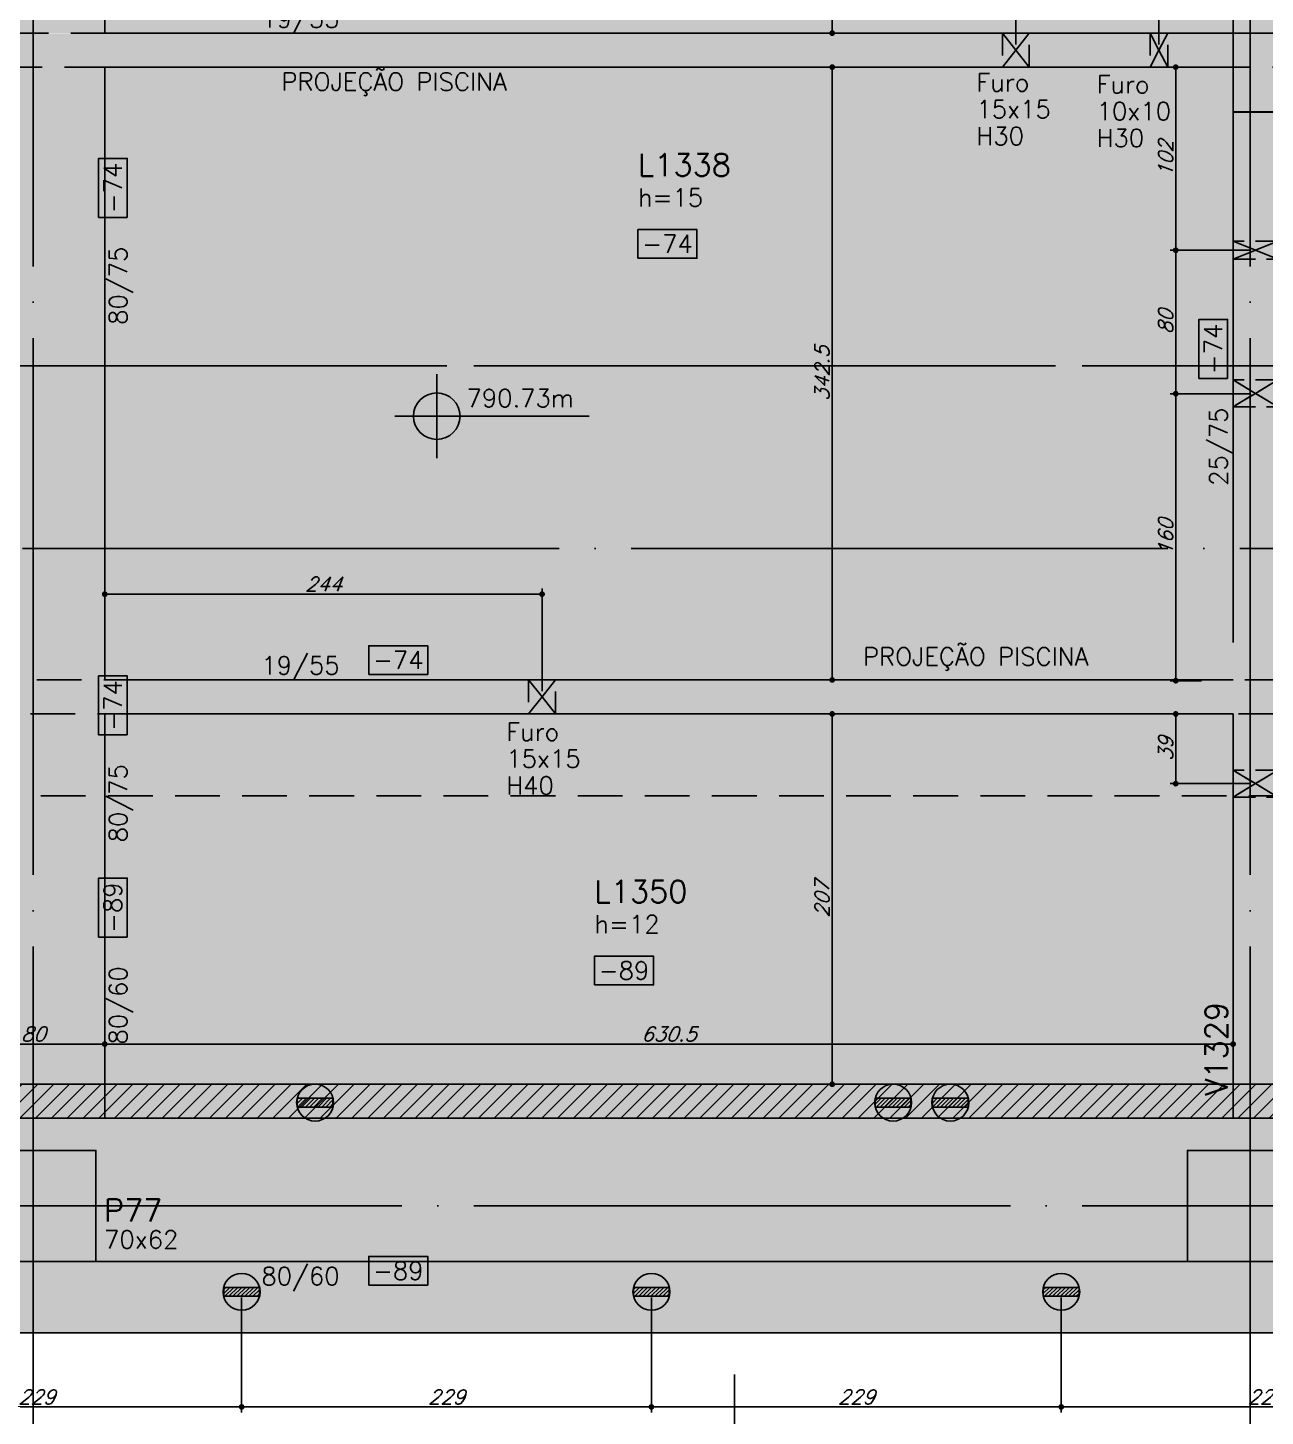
# Model space of a CAD drawing. Extents: x -5051 to 5519, y -2218 to 2282.
# Drawn here: x -2623 to -1932, y -602 to 174 of the extents above; entities that cross this region are included whole.
import ezdxf
from ezdxf.enums import TextEntityAlignment as Align

# ---------------------------------------------------------------- set-up
doc = ezdxf.new("R2010")
doc.units = 0
doc.header["$LTSCALE"] = 50
doc.header["$MEASUREMENT"] = 0
for name, pattern in [('DASHED', [0.75, 0.5, -0.25]), ('EIXO', [6.8, 6, -0.4, 0, -0.4]), ('HIDDEN', [0.375, 0.25, -0.125])]:
    doc.linetypes.add(name, pattern=pattern)
doc.layers.get('0').update_dxf_attribs({"linetype": 'CONTINUOUS'})
doc.layers.get('DEFPOINTS').update_dxf_attribs({"linetype": 'CONTINUOUS'})
for name, color, linetype in [('71', 6, 'CONTINUOUS'), ('F-ARM', 6, 'CONTINUOUS'), ('F-CORTE-INDICAÇÃO', 4, 'CONTINUOUS'), ('F-COTAS', 106, 'CONTINUOUS'), ('F-COTAS ANCORAGEM', 106, 'CONTINUOUS'), ('F-COTAS-FUROS VIGA', 50, 'CONTINUOUS'), ('F-DESNIVEL-8', 11, 'CONTINUOUS'), ('F-EIXO', 12, 'EIXO'), ('F-FURO-PAREDE', 2, 'HIDDEN'), ('F-FURO-PAREDE-TEXTOS', 2, 'CONTINUOUS'), ('F-LAJES', 3, 'CONTINUOUS'), ('F-LAJES-DIM', 2, 'CONTINUOUS'), ('F-LAJES-NOME', 4, 'CONTINUOUS'), ('F-NÍVEL-PLANTA', 2, 'CONTINUOUS'), ('F-PILARES-DIM', 172, 'CONTINUOUS'), ('F-PILARES-M', 170, 'CONTINUOUS'), ('F-PILARES-NOME', 170, 'CONTINUOUS'), ('F-PISCINA PROJ.', 1, 'CONTINUOUS'), ('F-TEXTO', 6, 'CONTINUOUS'), ('F-TEXTO-YELLOW', 2, 'CONTINUOUS'), ('F-VIGAS', 3, 'CONTINUOUS'), ('F-VIGAS-DIM', 2, 'CONTINUOUS'), ('F-VIGAS-NOME', 4, 'CONTINUOUS')]:
    doc.layers.add(name, color=color, linetype=linetype)
doc.layers.add('F-DESNIVEL-3', color=7, linetype='CONTINUOUS', true_color=0xd5c7ff)
doc.layers.add('F-DESNIVEL-6', color=7, linetype='CONTINUOUS', true_color=0xffdebd)
doc.styles.add('CP-TEXT-INCL', font='simplex.shx', dxfattribs={"oblique": 20})
doc.styles.add('MCP', font='simplex.shx')
doc.styles.add('ROMANS', font='simplex.shx')
doc.dimstyles.new('CP-COTAS-50', dxfattribs={"dimscale": 0.64, "dimtxt": 12.5, "dimasz": 5, "dimexe": 5, "dimexo": 5, "dimgap": 2.5, "dimtad": 1, "dimdec": 1, "dimdsep": 46, "dimtxsty": 'CP-TEXT-INCL', "dimblk1": 'DOT', "dimblk2": 'DOT', "dimsah": 1, "dimcen": 9, "dimclrd": 256, "dimclre": 256, "dimclrt": 256, "dimadec": 0, "dimazin": 0, "dimtfac": 1, "dimtdec": 1, "dimtmove": 2, "dimatfit": 3, "dimldrblk": 'DOT', "dimfxl": 5, "dimtolj": 1, "dimarcsym": 0})

# ---------------------------------------------------------------- blocks, each defined once
blk = doc.blocks.new('*U4')
at = {"layer": 'F-EIXO'}
blk.add_line((0, 0), (7285, 0), dxfattribs=at)
at = {"layer": 'F-TEXTO', "style": 'ROMANS'}
blk.add_attdef('EIXO', text='', height=17.5, dxfattribs=at).set_placement((-28.2072, 0), align=Align.MIDDLE_CENTER)
blk = doc.blocks.new('*U3')
at = {"layer": 'F-EIXO'}
blk.add_line((0, 0), (7197, 0), dxfattribs=at)
at = {"layer": 'F-TEXTO', "style": 'ROMANS'}
blk.add_attdef('EIXO', text='', height=17.5, dxfattribs=at).set_placement((-28.2072, 0), align=Align.MIDDLE_CENTER)
blk = doc.blocks.new('*U214')
at = {"layer": 'F-EIXO'}
blk.add_line((0, 0), (0, -2495.78), dxfattribs=at)
at = {"layer": 'F-TEXTO', "style": 'ROMANS'}
blk.add_attdef('EIXO', text='', height=17.5, rotation=360, dxfattribs=at).set_placement((0, 28.21), align=Align.MIDDLE_CENTER)
blk = doc.blocks.new('*U9')
at = {"layer": 'F-LAJES-DIM', "color": 1}
blk.add_lwpolyline([(0, 0), (33, 0), (33, 16), (0, 16)], close=True, dxfattribs=at)
at = {"layer": 'F-LAJES-DIM', "style": 'MCP'}
blk.add_attdef('DIM', text='', height=10, dxfattribs=at).set_placement((16.5, 8), align=Align.MIDDLE_CENTER)
blk = doc.blocks.new('*U12')
at = {"layer": 'F-VIGAS-DIM', "color": 1}
blk.add_lwpolyline([(0, 0), (33, 0), (33, 16), (0, 16)], close=True, dxfattribs=at)
at = {"layer": 'F-VIGAS-DIM', "style": 'MCP'}
blk.add_attdef('DIM', text='', height=10, dxfattribs=at).set_placement((16.5, 8), align=Align.MIDDLE_CENTER)
blk = doc.blocks.new('*U17')
at = {"layer": 'F-CORTE-INDICAÇÃO'}
for p, q in [((-100, 0), (-170, 0)), ((-80, 0), (-90, 0)), ((-70, 0), (0, 0))]:
    blk.add_line(p, q, dxfattribs=at)
blk.add_lwpolyline([(-112, 6, 0.802585), (-111.15, 9.81), (-140, 23.26), (-168.85, 9.81, 0.802585), (-168, 6)], format="xyb", close=True, dxfattribs=at)
at = {"layer": 'F-CORTE-INDICAÇÃO', "style": 'ROMANS'}
blk.add_attdef('CORTE', text='', height=15, dxfattribs=at).set_placement((-140, 35.76), align=Align.MIDDLE_CENTER)
at = {"layer": 'F-CORTE-INDICAÇÃO', "color": 2, "style": 'ROMANS'}
blk.add_attdef('FOLHA', text='', height=12, dxfattribs=at).set_placement((-140, -10), align=Align.MIDDLE_CENTER)
blk = doc.blocks.new('_DOT')
at = {"color": 0, "linetype": 'ByBlock'}
blk.add_line((-0.5, 0), (-1, 0), dxfattribs=at)
at = {"color": 0, "linetype": 'ByBlock', "const_width": 0.5}
blk.add_lwpolyline([(-0.25, 0, 1), (0.25, 0, 1)], format="xyb", close=True, dxfattribs=at)
blk = doc.blocks.new('*D92')
at = {"layer": 'DEFPOINTS', "color": 0, "linetype": 'Continuous', "transparency": 16777216}
for p in [(-2173.54, -209.5), (-2173.54, -209.5), (-2173.54, -416.5)]:
    blk.add_point(p, dxfattribs=at)
at = {"layer": 'F-COTAS', "linetype": 'Continuous', "lineweight": -2, "transparency": 16777216}
blk.add_line((-2173.54, -413.3), (-2173.54, -212.7), dxfattribs=at)
at = {"layer": 'F-COTAS', "linetype": 'Continuous', "lineweight": -2, "transparency": 16777216, "xscale": 3.2, "yscale": 3.2, "zscale": 3.2}
for p, rotation in [((-2173.54, -209.5), 90), ((-2173.54, -416.5), 270)]:
    blk.add_blockref('_DOT', p, dxfattribs=dict(at, rotation=rotation))
at = {"layer": 'F-COTAS', "linetype": 'Continuous', "transparency": 16777216, "insert": (-2179.14, -313), "char_height": 8, "attachment_point": 5, "rotation": 90, "style": 'CP-TEXT-INCL'}
blk.add_mtext('\\A1;207', dxfattribs=at)
blk = doc.blocks.new('*D93')
at = {"layer": 'DEFPOINTS', "color": 0, "linetype": 'Continuous', "transparency": 16777216}
for p in [(-2173.54, 152), (-2173.54, 152), (-2173.54, -190.5)]:
    blk.add_point(p, dxfattribs=at)
at = {"layer": 'F-COTAS', "linetype": 'Continuous', "lineweight": -2, "transparency": 16777216}
blk.add_line((-2173.54, -187.3), (-2173.54, 148.8), dxfattribs=at)
at = {"layer": 'F-COTAS', "linetype": 'Continuous', "lineweight": -2, "transparency": 16777216, "xscale": 3.2, "yscale": 3.2, "zscale": 3.2}
for p, rotation in [((-2173.54, 152), 90), ((-2173.54, -190.5), 270)]:
    blk.add_blockref('_DOT', p, dxfattribs=dict(at, rotation=rotation))
at = {"layer": 'F-COTAS', "linetype": 'Continuous', "transparency": 16777216, "insert": (-2179.14, -19.25), "char_height": 8, "attachment_point": 5, "rotation": 90, "style": 'CP-TEXT-INCL'}
blk.add_mtext('\\A1;342.5', dxfattribs=at)
blk = doc.blocks.new('*D94')
at = {"layer": 'DEFPOINTS', "color": 0, "linetype": 'Continuous', "transparency": 16777216}
for p in [(-2173.54, 319), (-2173.54, 319), (-2173.54, 171)]:
    blk.add_point(p, dxfattribs=at)
at = {"layer": 'F-COTAS', "linetype": 'Continuous', "lineweight": -2, "transparency": 16777216}
blk.add_line((-2173.54, 174.2), (-2173.54, 315.8), dxfattribs=at)
at = {"layer": 'F-COTAS', "linetype": 'Continuous', "lineweight": -2, "transparency": 16777216, "xscale": 3.2, "yscale": 3.2, "zscale": 3.2}
for p, rotation in [((-2173.54, 319), 90), ((-2173.54, 171), 270)]:
    blk.add_blockref('_DOT', p, dxfattribs=dict(at, rotation=rotation))
at = {"layer": 'F-COTAS', "linetype": 'Continuous', "transparency": 16777216, "insert": (-2179.14, 245), "char_height": 8, "attachment_point": 5, "rotation": 90, "style": 'CP-TEXT-INCL'}
blk.add_mtext('\\A1;148', dxfattribs=at)
blk = doc.blocks.new('*D112')
at = {"layer": 'DEFPOINTS', "color": 0, "linetype": 'Continuous', "transparency": 16777216}
for p in [(-2660, -394.06), (-2580, -394.06), (-2580, -394.06)]:
    blk.add_point(p, dxfattribs=at)
at = {"layer": 'F-COTAS', "linetype": 'Continuous', "lineweight": -2, "transparency": 16777216}
blk.add_line((-2656.8, -394.06), (-2583.2, -394.06), dxfattribs=at)
at = {"layer": 'F-COTAS', "linetype": 'Continuous', "lineweight": -2, "transparency": 16777216, "xscale": 3.2, "yscale": 3.2, "zscale": 3.2, "rotation": 180}
blk.add_blockref('_DOT', (-2660, -394.06), dxfattribs=at)
at = {"layer": 'F-COTAS', "linetype": 'Continuous', "lineweight": -2, "transparency": 16777216, "xscale": 3.2, "yscale": 3.2, "zscale": 3.2}
blk.add_blockref('_DOT', (-2580, -394.06), dxfattribs=at)
at = {"layer": 'F-COTAS', "linetype": 'Continuous', "transparency": 16777216, "insert": (-2620, -388.46), "char_height": 8, "attachment_point": 5, "style": 'CP-TEXT-INCL'}
blk.add_mtext('\\A1;80', dxfattribs=at)
blk = doc.blocks.new('*D113')
at = {"layer": 'DEFPOINTS', "color": 0, "linetype": 'Continuous', "transparency": 16777216}
for p in [(-2580, -394.06), (-1949.5, -394.06), (-1949.5, -394.06)]:
    blk.add_point(p, dxfattribs=at)
at = {"layer": 'F-COTAS', "linetype": 'Continuous', "lineweight": -2, "transparency": 16777216}
blk.add_line((-2576.8, -394.06), (-1952.7, -394.06), dxfattribs=at)
at = {"layer": 'F-COTAS', "linetype": 'Continuous', "lineweight": -2, "transparency": 16777216, "xscale": 3.2, "yscale": 3.2, "zscale": 3.2, "rotation": 180}
blk.add_blockref('_DOT', (-2580, -394.06), dxfattribs=at)
at = {"layer": 'F-COTAS', "linetype": 'Continuous', "lineweight": -2, "transparency": 16777216, "xscale": 3.2, "yscale": 3.2, "zscale": 3.2}
blk.add_blockref('_DOT', (-1949.5, -394.06), dxfattribs=at)
at = {"layer": 'F-COTAS', "linetype": 'Continuous', "transparency": 16777216, "insert": (-2264.75, -388.46), "char_height": 8, "attachment_point": 5, "style": 'CP-TEXT-INCL'}
blk.add_mtext('\\A1;630.5', dxfattribs=at)
blk = doc.blocks.new('*D359')
at = {"layer": 'DEFPOINTS', "color": 0, "linetype": 'Continuous', "transparency": 16777216}
for p in [(-2580, -142.56), (-2580, -156.02), (-2335.65, -200)]:
    blk.add_point(p, dxfattribs=at)
at = {"layer": 'F-COTAS-FUROS VIGA', "linetype": 'Continuous', "lineweight": -2, "transparency": 16777216}
for p, q in [((-2580, -152.82), (-2580, -139.36)), ((-2335.65, -196.8), (-2335.65, -139.36)), ((-2338.85, -142.56), (-2576.8, -142.56))]:
    blk.add_line(p, q, dxfattribs=at)
at = {"layer": 'F-COTAS-FUROS VIGA', "linetype": 'Continuous', "lineweight": -2, "transparency": 16777216, "xscale": 3.2, "yscale": 3.2, "zscale": 3.2, "rotation": 180}
blk.add_blockref('_DOT', (-2580, -142.56), dxfattribs=at)
at = {"layer": 'F-COTAS-FUROS VIGA', "linetype": 'Continuous', "lineweight": -2, "transparency": 16777216, "xscale": 3.2, "yscale": 3.2, "zscale": 3.2}
blk.add_blockref('_DOT', (-2335.65, -142.56), dxfattribs=at)
at = {"layer": 'F-COTAS-FUROS VIGA', "linetype": 'Continuous', "transparency": 16777216, "insert": (-2457.82, -136.96), "char_height": 8, "attachment_point": 5, "style": 'CP-TEXT-INCL'}
blk.add_mtext('\\A1;244', dxfattribs=at)
blk = doc.blocks.new('*D360')
at = {"layer": 'DEFPOINTS', "color": 0, "linetype": 'Continuous', "transparency": 16777216}
for p in [(-1981.55, -209.5), (-1969.61, -209.5), (-1937, -248.47)]:
    blk.add_point(p, dxfattribs=at)
at = {"layer": 'F-COTAS-FUROS VIGA', "linetype": 'Continuous', "lineweight": -2, "transparency": 16777216}
for p, q in [((-1972.81, -209.5), (-1984.75, -209.5)), ((-1981.55, -245.27), (-1981.55, -212.7)), ((-1940.2, -248.47), (-1984.75, -248.47))]:
    blk.add_line(p, q, dxfattribs=at)
at = {"layer": 'F-COTAS-FUROS VIGA', "linetype": 'Continuous', "lineweight": -2, "transparency": 16777216, "xscale": 3.2, "yscale": 3.2, "zscale": 3.2}
for p, rotation in [((-1981.55, -209.5), 90), ((-1981.55, -248.47), 270)]:
    blk.add_blockref('_DOT', p, dxfattribs=dict(at, rotation=rotation))
at = {"layer": 'F-COTAS-FUROS VIGA', "linetype": 'Continuous', "transparency": 16777216, "insert": (-1987.15, -228.99), "char_height": 8, "attachment_point": 5, "rotation": 90, "style": 'CP-TEXT-INCL'}
blk.add_mtext('\\A1;39', dxfattribs=at)
blk = doc.blocks.new('*D361')
at = {"layer": 'DEFPOINTS', "color": 0, "linetype": 'Continuous', "transparency": 16777216}
for p in [(-1981.55, -30.51), (-1937.28, -30.51), (-1964, -190.94)]:
    blk.add_point(p, dxfattribs=at)
at = {"layer": 'F-COTAS-FUROS VIGA', "linetype": 'Continuous', "lineweight": -2, "transparency": 16777216}
for p, q in [((-1940.48, -30.51), (-1984.75, -30.51)), ((-1981.55, -187.74), (-1981.55, -33.71)), ((-1967.2, -190.94), (-1984.75, -190.94))]:
    blk.add_line(p, q, dxfattribs=at)
at = {"layer": 'F-COTAS-FUROS VIGA', "linetype": 'Continuous', "lineweight": -2, "transparency": 16777216, "xscale": 3.2, "yscale": 3.2, "zscale": 3.2}
for p, rotation in [((-1981.55, -30.51), 90), ((-1981.55, -190.94), 270)]:
    blk.add_blockref('_DOT', p, dxfattribs=dict(at, rotation=rotation))
at = {"layer": 'F-COTAS-FUROS VIGA', "linetype": 'Continuous', "transparency": 16777216, "insert": (-1987.15, -110.73), "char_height": 8, "attachment_point": 5, "rotation": 90, "style": 'CP-TEXT-INCL'}
blk.add_mtext('\\A1;160', dxfattribs=at)
blk = doc.blocks.new('*D362')
at = {"layer": 'DEFPOINTS', "color": 0, "linetype": 'Continuous', "transparency": 16777216}
for p in [(-1981.55, 49.66), (-1937, 49.66), (-1937.28, -30.51)]:
    blk.add_point(p, dxfattribs=at)
at = {"layer": 'F-COTAS-FUROS VIGA', "linetype": 'Continuous', "lineweight": -2, "transparency": 16777216}
for p, q in [((-1940.2, 49.66), (-1984.75, 49.66)), ((-1981.55, -27.31), (-1981.55, 46.46)), ((-1940.48, -30.51), (-1984.75, -30.51))]:
    blk.add_line(p, q, dxfattribs=at)
at = {"layer": 'F-COTAS-FUROS VIGA', "linetype": 'Continuous', "lineweight": -2, "transparency": 16777216, "xscale": 3.2, "yscale": 3.2, "zscale": 3.2}
for p, rotation in [((-1981.55, 49.66), 90), ((-1981.55, -30.51), 270)]:
    blk.add_blockref('_DOT', p, dxfattribs=dict(at, rotation=rotation))
at = {"layer": 'F-COTAS-FUROS VIGA', "linetype": 'Continuous', "transparency": 16777216, "insert": (-1987.15, 9.57), "char_height": 8, "attachment_point": 5, "rotation": 90, "style": 'CP-TEXT-INCL'}
blk.add_mtext('\\A1;80', dxfattribs=at)
blk = doc.blocks.new('*D363')
at = {"layer": 'DEFPOINTS', "color": 0, "linetype": 'Continuous', "transparency": 16777216}
for p in [(-1981.55, 152), (-1970.63, 152), (-1937, 49.66)]:
    blk.add_point(p, dxfattribs=at)
at = {"layer": 'F-COTAS-FUROS VIGA', "linetype": 'Continuous', "lineweight": -2, "transparency": 16777216}
for p, q in [((-1973.83, 152), (-1984.75, 152)), ((-1981.55, 52.86), (-1981.55, 148.8)), ((-1940.2, 49.66), (-1984.75, 49.66))]:
    blk.add_line(p, q, dxfattribs=at)
at = {"layer": 'F-COTAS-FUROS VIGA', "linetype": 'Continuous', "lineweight": -2, "transparency": 16777216, "xscale": 3.2, "yscale": 3.2, "zscale": 3.2}
for p, rotation in [((-1981.55, 152), 90), ((-1981.55, 49.66), 270)]:
    blk.add_blockref('_DOT', p, dxfattribs=dict(at, rotation=rotation))
at = {"layer": 'F-COTAS-FUROS VIGA', "linetype": 'Continuous', "transparency": 16777216, "insert": (-1987.15, 100.83), "char_height": 8, "attachment_point": 5, "rotation": 90, "style": 'CP-TEXT-INCL'}
blk.add_mtext('\\A1;102', dxfattribs=at)
blk = doc.blocks.new('*D364')
at = {"layer": 'DEFPOINTS', "color": 0, "linetype": 'Continuous', "transparency": 16777216}
for p in [(-1990.91, 191.88), (-2070.91, 161.5), (-1990.91, 161.5)]:
    blk.add_point(p, dxfattribs=at)
at = {"layer": 'F-COTAS-FUROS VIGA', "linetype": 'Continuous', "lineweight": -2, "transparency": 16777216}
for p, q in [((-2070.91, 164.7), (-2070.91, 195.08)), ((-1990.91, 164.7), (-1990.91, 195.08)), ((-2067.71, 191.88), (-1994.11, 191.88))]:
    blk.add_line(p, q, dxfattribs=at)
at = {"layer": 'F-COTAS-FUROS VIGA', "linetype": 'Continuous', "lineweight": -2, "transparency": 16777216, "xscale": 3.2, "yscale": 3.2, "zscale": 3.2, "rotation": 180}
blk.add_blockref('_DOT', (-2070.91, 191.88), dxfattribs=at)
at = {"layer": 'F-COTAS-FUROS VIGA', "linetype": 'Continuous', "lineweight": -2, "transparency": 16777216, "xscale": 3.2, "yscale": 3.2, "zscale": 3.2}
blk.add_blockref('_DOT', (-1990.91, 191.88), dxfattribs=at)
at = {"layer": 'F-COTAS-FUROS VIGA', "linetype": 'Continuous', "transparency": 16777216, "insert": (-2030.91, 197.48), "char_height": 8, "attachment_point": 5, "style": 'CP-TEXT-INCL'}
blk.add_mtext('\\A1;80', dxfattribs=at)
blk = doc.blocks.new('PONTO ANCORAGEM_EST')
at = {"layer": 'F-ARM'}
h = blk.add_hatch(dxfattribs=at)
h.set_pattern_fill('ANSI31', color=2, scale=0.5)
h.set_pattern_definition([(45, (0, 0), (-1.122532, 1.122532), [])])
h.paths.add_polyline_path([(-1159.55, 5937.09), (-1179.55, 5937.09), (-1179.55, 5932.09), (-1159.55, 5932.09)])
at = {"layer": 'F-ARM', "color": 3, "elevation": 0}
blk.add_lwpolyline([(-1179.55, 5932.09), (-1159.55, 5932.09), (-1159.55, 5937.09), (-1179.55, 5937.09)], close=True, dxfattribs=at)
at = {"layer": 'F-ARM', "color": 3}
blk.add_circle((-1169.55, 5934.59, 0), 10.31, dxfattribs=at)
blk = doc.blocks.new('*D425')
at = {"layer": 'DEFPOINTS', "color": 0, "linetype": 'Continuous', "transparency": 16777216}
for p in [(-3549.5, -555.5), (3262.5, -555.5), (3262.5, -715.86)]:
    blk.add_point(p, dxfattribs=at)
at = {"layer": 'F-COTAS', "linetype": 'Continuous', "lineweight": -2, "transparency": 16777216}
for p, q in [((-3549.5, -558.7), (-3549.5, -719.06)), ((3262.5, -558.7), (3262.5, -719.06)), ((-3546.3, -715.86), (3259.3, -715.86))]:
    blk.add_line(p, q, dxfattribs=at)
at = {"layer": 'F-COTAS', "linetype": 'Continuous', "lineweight": -2, "transparency": 16777216, "xscale": 3.2, "yscale": 3.2, "zscale": 3.2, "rotation": 180}
blk.add_blockref('_DOT', (-3549.5, -715.86), dxfattribs=at)
at = {"layer": 'F-COTAS', "linetype": 'Continuous', "lineweight": -2, "transparency": 16777216, "xscale": 3.2, "yscale": 3.2, "zscale": 3.2}
blk.add_blockref('_DOT', (3262.5, -715.86), dxfattribs=at)
at = {"layer": 'F-COTAS', "linetype": 'Continuous', "transparency": 16777216, "insert": (-143.5, -710.26), "char_height": 8, "attachment_point": 5, "style": 'CP-TEXT-INCL'}
blk.add_mtext('\\A1;6812', dxfattribs=at)
blk = doc.blocks.new('*D480')
at = {"layer": 'DEFPOINTS', "color": 0, "linetype": 'Continuous', "transparency": 16777216}
for p in [(-2732.55, -532.5), (-2503.55, -532.5), (-2503.55, -596.81)]:
    blk.add_point(p, dxfattribs=at)
at = {"layer": 'F-COTAS ANCORAGEM', "linetype": 'Continuous', "lineweight": -2, "transparency": 16777216}
for p, q in [((-2732.55, -535.7), (-2732.55, -600.01)), ((-2503.55, -535.7), (-2503.55, -600.01)), ((-2729.35, -596.81), (-2506.75, -596.81))]:
    blk.add_line(p, q, dxfattribs=at)
at = {"layer": 'F-COTAS ANCORAGEM', "linetype": 'Continuous', "lineweight": -2, "transparency": 16777216, "xscale": 3.2, "yscale": 3.2, "zscale": 3.2, "rotation": 180}
blk.add_blockref('_DOT', (-2732.55, -596.81), dxfattribs=at)
at = {"layer": 'F-COTAS ANCORAGEM', "linetype": 'Continuous', "lineweight": -2, "transparency": 16777216, "xscale": 3.2, "yscale": 3.2, "zscale": 3.2}
blk.add_blockref('_DOT', (-2503.55, -596.81), dxfattribs=at)
at = {"layer": 'F-COTAS ANCORAGEM', "linetype": 'Continuous', "transparency": 16777216, "insert": (-2618.05, -591.21), "char_height": 8, "attachment_point": 5, "style": 'CP-TEXT-INCL'}
blk.add_mtext('\\A1;229', dxfattribs=at)
blk = doc.blocks.new('*D481')
at = {"layer": 'DEFPOINTS', "color": 0, "linetype": 'Continuous', "transparency": 16777216}
for p in [(-2503.55, -532.5), (-2274.55, -532.5), (-2274.55, -596.81)]:
    blk.add_point(p, dxfattribs=at)
at = {"layer": 'F-COTAS ANCORAGEM', "linetype": 'Continuous', "lineweight": -2, "transparency": 16777216}
for p, q in [((-2503.55, -535.7), (-2503.55, -600.01)), ((-2274.55, -535.7), (-2274.55, -600.01)), ((-2500.35, -596.81), (-2277.75, -596.81))]:
    blk.add_line(p, q, dxfattribs=at)
at = {"layer": 'F-COTAS ANCORAGEM', "linetype": 'Continuous', "lineweight": -2, "transparency": 16777216, "xscale": 3.2, "yscale": 3.2, "zscale": 3.2, "rotation": 180}
blk.add_blockref('_DOT', (-2503.55, -596.81), dxfattribs=at)
at = {"layer": 'F-COTAS ANCORAGEM', "linetype": 'Continuous', "lineweight": -2, "transparency": 16777216, "xscale": 3.2, "yscale": 3.2, "zscale": 3.2}
blk.add_blockref('_DOT', (-2274.55, -596.81), dxfattribs=at)
at = {"layer": 'F-COTAS ANCORAGEM', "linetype": 'Continuous', "transparency": 16777216, "insert": (-2389.05, -591.21), "char_height": 8, "attachment_point": 5, "style": 'CP-TEXT-INCL'}
blk.add_mtext('\\A1;229', dxfattribs=at)
blk = doc.blocks.new('*D482')
at = {"layer": 'DEFPOINTS', "color": 0, "linetype": 'Continuous', "transparency": 16777216}
for p in [(-2274.55, -532.5), (-2045.55, -532.5), (-2045.55, -596.81)]:
    blk.add_point(p, dxfattribs=at)
at = {"layer": 'F-COTAS ANCORAGEM', "linetype": 'Continuous', "lineweight": -2, "transparency": 16777216}
for p, q in [((-2274.55, -535.7), (-2274.55, -600.01)), ((-2045.55, -535.7), (-2045.55, -600.01)), ((-2271.35, -596.81), (-2048.75, -596.81))]:
    blk.add_line(p, q, dxfattribs=at)
at = {"layer": 'F-COTAS ANCORAGEM', "linetype": 'Continuous', "lineweight": -2, "transparency": 16777216, "xscale": 3.2, "yscale": 3.2, "zscale": 3.2, "rotation": 180}
blk.add_blockref('_DOT', (-2274.55, -596.81), dxfattribs=at)
at = {"layer": 'F-COTAS ANCORAGEM', "linetype": 'Continuous', "lineweight": -2, "transparency": 16777216, "xscale": 3.2, "yscale": 3.2, "zscale": 3.2}
blk.add_blockref('_DOT', (-2045.55, -596.81), dxfattribs=at)
at = {"layer": 'F-COTAS ANCORAGEM', "linetype": 'Continuous', "transparency": 16777216, "insert": (-2160.05, -591.21), "char_height": 8, "attachment_point": 5, "style": 'CP-TEXT-INCL'}
blk.add_mtext('\\A1;229', dxfattribs=at)
blk = doc.blocks.new('*D483')
at = {"layer": 'DEFPOINTS', "color": 0, "linetype": 'Continuous', "transparency": 16777216}
for p in [(-2045.55, -532.5), (-1816.55, -532.5), (-1816.55, -596.81)]:
    blk.add_point(p, dxfattribs=at)
at = {"layer": 'F-COTAS ANCORAGEM', "linetype": 'Continuous', "lineweight": -2, "transparency": 16777216}
for p, q in [((-2045.55, -535.7), (-2045.55, -600.01)), ((-1816.55, -535.7), (-1816.55, -600.01)), ((-2042.35, -596.81), (-1819.75, -596.81))]:
    blk.add_line(p, q, dxfattribs=at)
at = {"layer": 'F-COTAS ANCORAGEM', "linetype": 'Continuous', "lineweight": -2, "transparency": 16777216, "xscale": 3.2, "yscale": 3.2, "zscale": 3.2, "rotation": 180}
blk.add_blockref('_DOT', (-2045.55, -596.81), dxfattribs=at)
at = {"layer": 'F-COTAS ANCORAGEM', "linetype": 'Continuous', "lineweight": -2, "transparency": 16777216, "xscale": 3.2, "yscale": 3.2, "zscale": 3.2}
blk.add_blockref('_DOT', (-1816.55, -596.81), dxfattribs=at)
at = {"layer": 'F-COTAS ANCORAGEM', "linetype": 'Continuous', "transparency": 16777216, "insert": (-1931.05, -591.21), "char_height": 8, "attachment_point": 5, "style": 'CP-TEXT-INCL'}
blk.add_mtext('\\A1;229', dxfattribs=at)
blk = doc.blocks.new('Nível - Planta')
at = {"layer": 'F-NÍVEL-PLANTA'}
h = blk.add_hatch(color=71, dxfattribs=at)
h.paths.add_polyline_path([(0, 0), (0, 0.26, 0.414214), (-0.26, 0)])
h.paths.add_polyline_path([(0.26, 0), (0, 0), (0, -0.26, 0.414214)])
for p, q in [((0, -0.469), (0, 0.469)), ((-0.469, 0), (1.704, 0))]:
    blk.add_line(p, q, dxfattribs=at)
blk.add_circle((0, 0), 0.26, dxfattribs=at)
at = {"layer": 'F-TEXTO', "color": 3, "style": 'MCP'}
blk.add_attdef('NÍVEL', (0.333, 0.102), '', height=0.2, dxfattribs=at)

msp = doc.modelspace()

# ---------------------------------------------------------------- hatches: boundary and pattern name
at = {"layer": '71', "linetype": 'Continuous'}
h = msp.add_hatch(dxfattribs=at)
h.set_pattern_fill('ANSI31', color=1, scale=50)
h.paths.add_polyline_path([(615, -32.5), (596, -32.5), (596, -416.5), (-3489.5, -416.5), (-3489.5, -435.5), (615, -435.5)])
at = {"layer": 'F-DESNIVEL-3', "linetype": 'Continuous'}
h = msp.add_hatch(color=256, dxfattribs=at)
h.paths.add_polyline_path([(-1949.5, 127), (-1924.5, 127), (-1924.5, 422.5), (-1949.5, 422.5)], flags=16)
h.paths.add_polyline_path([(-1949.5, 131), (-1924.5, 131), (-1924.5, 171), (-1949.5, 171)], flags=0)
at = {"layer": 'F-DESNIVEL-6', "linetype": 'Continuous'}
h = msp.add_hatch(color=256, dxfattribs=at)
h.dxf.hatch_style = 1
h.paths.add_polyline_path([(-1949.5, 126.9), (-1924.5, 126.9), (-1924.5, 171), (-1949.5, 171)])
at = {"layer": 'F-DESNIVEL-8', "linetype": 'Continuous'}
for points in [[(-2655, -515.5), (-2585, -515.5), (-2585, -453.5), (-2655, -453.5)], [(-1975, -515.5), (-1905, -515.5), (-1905, -453.5), (-1975, -453.5)]]:
    msp.add_hatch(color=256, dxfattribs=at).paths.add_polyline_path(points, flags=16)

# ---------------------------------------------------------------- linework, layer by layer
at = {"color": 4, "linetype": 'DASHED'}
msp.add_lwpolyline([(-3279.785, 216.785), (-828.215, 216.785, -0.4142136), (-728.215, 116.785), (-728.215, -155.285, -0.4142136), (-828.215, -255.285), (-3279.785, -255.285, -0.4142136), (-3379.785, -155.285), (-3379.785, 116.785, -0.4142136)], format="xyb", close=True, dxfattribs=at)
at = {"layer": '71', "color": 2, "linetype": 'Continuous'}
for p, q in [((596, -416.5), (-3489.5, -416.5)), ((-3489.5, -435.5), (615, -435.5))]:
    msp.add_line(p, q, dxfattribs=at)
at = {"layer": 'F-DESNIVEL-6', "linetype": 'Continuous'}
for points in [[(-2580, 171), (-2580, 399), (-2660, 399)], [(-2580, 171), (-2660, 399), (-2660, 171)], [(-2580, -209.5), (-2580, 171), (-2660.601, 170.981)], [(-2580, -209.5), (-2660.601, 170.981), (-2660, -209.5)], [(-2580, 171), (-2660, 171), (-2580, 171)], [(-2580, 152), (-1949.6, 152), (-1949.6, 171)], [(-2580, 152), (-1949.6, 171), (-2580, 171)], [(-2580, 152), (-2580, 171), (-2580, 152)], [(-2580, 152), (-2580, -190.5), (-1949.5, -190.5)], [(-2580, 152), (-1949.5, -190.5), (-2580, 152)], [(-2580, 152), (-1949.5, -190.5), (-1949.5, -169.5)], [(-2580, 152), (-1949.5, -169.5), (-2580, 152)], [(-2580, 152), (-1949.5, -169.5), (-1949.5, 127)], [(-2580, 152), (-1949.5, 127), (-2580, 152)], [(-2580, 152), (-1949.5, 127), (-1949.5, 152)], [(-1923.392, -209.469), (-1924.5, 126.9), (-1949.5, 126.9)], [(-1923.392, -209.469), (-1949.5, 126.9), (-1949.5, -209.5)], [(-2580, -190.5), (-2660, -190.5), (-2580, -190.5)], [(-2580, -209.5), (-1949.5, -209.5), (-1949.5, -190.5)], [(-2580, -209.5), (-1949.5, -190.5), (-2580, -190.5)], [(-2580, -209.5), (-2580, -190.5), (-2580, -209.5)], [(-2580, -303), (-2580, -209.5), (-2660, -209.5)], [(-2580, -303), (-2660, -209.5), (-2660, -303)], [(-1923.392, -209.469), (-1949.5, -209.5), (-1923.392, -209.469)], [(-2580, -303), (-2660, -303), (-2580, -303)]]:
    msp.add_solid(points, dxfattribs=at)
at = {"layer": 'F-DESNIVEL-8', "linetype": 'Continuous'}
msp.add_lwpolyline([(-1949.5, 126.9), (-1924.5, 126.9), (-1924.5, 171), (-1949.5, 171)], close=True, dxfattribs=at)
for points in [[(-2580, 319), (-2580, 171), (-1949.5, 171)], [(-2580, 319), (-1949.5, 171), (-2580, 319)], [(-2580, 319), (-1949.5, 171), (-1949.5, 319)], [(-2580, 152), (-1949.5, 152), (-2580, 152)], [(-1949.5, -435.5), (-1949.5, -209.5), (-2580, -209.5)], [(-1949.5, -435.5), (-2580, -209.5), (-1949.5, -435.5)], [(-1949.5, -435.5), (-2580, -209.5), (-2580, -303)], [(-1924.5, -435.5), (-1924.5, -209.5), (-1949.5, -209.5)], [(-1924.5, -435.5), (-1949.5, -209.5), (-1949.5, -435.5)], [(-2580, -435.5), (-2580, -303), (-2660, -303)], [(-2580, -435.5), (-2660, -303), (-2660, -435.5)], [(-1949.5, -435.5), (-2580, -303), (-1949.5, -435.5)], [(-1949.5, -435.5), (-2580, -303), (-2580, -435.5)], [(-2585, -435.5), (-3265, -435.5), (-3335.1, -453.4)], [(-2585, -435.5), (-3335, -453.5), (-2584.902, -453.008)], [(-2585, -435.5), (-3265, -453.4), (-3264.9, -453.4)], [(-2580, -435.5), (-2660, -435.5), (-2580, -435.5)], [(-2585, -435.5), (-2584.902, -453.008), (-2655, -453.4)], [(-2585, -435.5), (-2585, -453.4), (-2584.9, -453.4)], [(-2585, -435.5), (-2584.9, -453.4), (-1924.5, -435.5)], [(-2584.9, -453.4), (-1975.1, -453.4), (-1924.5, -435.5)], [(-1949.5, -435.5), (-2580, -435.5), (-1949.5, -435.5)], [(-1975.1, -453.4), (-1924.5, -453.4), (-1924.5, -435.5)], [(-1924.5, -435.5), (-1949.5, -435.5), (-1924.5, -435.5)], [(-2584.9, -515.5), (-1975.1, -515.5), (-2584.9, -453.4)], [(-1975.1, -515.5), (-1975.1, -453.4), (-2584.9, -453.4)], [(-1259.5, -555.5), (-3335, -515.5), (-3509.5, -515.5)], [(-1259.5, -555.5), (-3509.5, -515.5), (-1259.5, -555.5)], [(-1259.5, -555.5), (-3509.5, -515.5), (-3509.5, -555.5)], [(-1259.5, -555.5), (-3265, -515.5), (-3335, -515.5)], [(-1259.5, -555.5), (-3335, -515.5), (-1259.5, -555.5)], [(-1259.5, -555.5), (-2655, -515.5), (-3265, -515.5)], [(-1259.5, -555.5), (-3265, -515.5), (-1259.5, -555.5)], [(-1259.5, -555.5), (-2585, -515.5), (-2655, -515.5)], [(-1259.5, -555.5), (-2655, -515.5), (-1259.5, -555.5)], [(-1259.5, -555.5), (-1975, -515.5), (-2585, -515.5)], [(-1259.5, -555.5), (-2585, -515.5), (-1259.5, -555.5)], [(-1259.5, -555.5), (-1905, -515.5), (-1975, -515.5)], [(-1259.5, -555.5), (-1975, -515.5), (-1259.5, -555.5)], [(-1259.5, -555.5), (-3509.5, -555.5), (-1259.5, -555.5)]]:
    msp.add_solid(points, dxfattribs=at)
at = {"layer": 'F-EIXO'}
msp.add_line((-3709.089, -15), (3550.572, -15), dxfattribs=at)
at = {"layer": 'F-FURO-PAREDE'}
for points in [[(-2070.91, 161.5), (-2078.41, 152), (-2063.41, 152), (-2070.91, 161.5), (-2063.41, 152), (-2063.41, 171), (-2070.91, 161.5), (-2063.41, 171), (-2078.41, 171), (-2070.91, 161.5), (-2078.41, 171), (-2078.41, 152), (-2070.91, 161.5)], [(-1990.91, 161.5), (-1995.91, 152), (-1985.91, 152), (-1990.91, 161.5), (-1985.91, 152), (-1985.91, 171), (-1990.91, 161.5), (-1985.91, 171), (-1995.91, 171), (-1990.91, 161.5), (-1995.91, 171), (-1995.91, 152), (-1990.91, 161.5)], [(-1937, 49.656), (-1924.5, 44.656), (-1924.5, 54.656), (-1937, 49.656), (-1924.5, 54.656), (-1949.5, 54.656), (-1937, 49.656), (-1949.5, 54.656), (-1949.5, 44.656), (-1937, 49.656), (-1949.5, 44.656), (-1924.5, 44.656), (-1937, 49.656)], [(-1937, -30.344), (-1924.5, -37.844), (-1924.5, -22.844), (-1937, -30.344), (-1924.5, -22.844), (-1949.5, -22.844), (-1937, -30.344), (-1949.5, -22.844), (-1949.5, -37.844), (-1937, -30.344), (-1949.5, -37.844), (-1924.5, -37.844), (-1937, -30.344)], [(-2335.646, -200), (-2343.146, -209.5), (-2328.146, -209.5), (-2335.646, -200), (-2328.146, -209.5), (-2328.146, -190.5), (-2335.646, -200), (-2328.146, -190.5), (-2343.146, -190.5), (-2335.646, -200), (-2343.146, -190.5), (-2343.146, -209.5), (-2335.646, -200)], [(-1937, -248.472), (-1924.5, -255.972), (-1924.5, -240.972), (-1937, -248.472), (-1924.5, -240.972), (-1949.5, -240.972), (-1937, -248.472), (-1949.5, -240.972), (-1949.5, -255.972), (-1937, -248.472), (-1949.5, -255.972), (-1924.5, -255.972), (-1937, -248.472)]]:
    msp.add_lwpolyline(points, dxfattribs=at)
at = {"layer": 'F-LAJES', "linetype": 'Continuous'}
msp.add_line((-3549.5, -555.5), (3259.5, -555.5), dxfattribs=at)
at = {"layer": 'F-PILARES-M', "linetype": 'Continuous'}
for points in [[(-1949.5, 127), (-1924.5, 127), (-1924.5, 422.5), (-1949.5, 422.5), (-1949.5, 127)], [(-2655, -515.5), (-2585, -515.5), (-2585, -453.5), (-2655, -453.5), (-2655, -515.5)], [(-1975, -515.5), (-1905, -515.5), (-1905, -453.5), (-1975, -453.5), (-1975, -515.5)]]:
    msp.add_lwpolyline(points, dxfattribs=at)
at = {"layer": 'F-PISCINA PROJ.', "linetype": 'DASHED'}
for points in [[(-3334, -209.5), (-774, -209.5), (-774, 171), (-3334, 171)], [(-3315, -190.5), (-3315, 152), (-793, 152), (-793, -190.5)]]:
    msp.add_lwpolyline(points, close=True, dxfattribs=at)
at = {"layer": 'F-VIGAS'}
for points in [[(-2580, 171), (-2580, 319)], [(-1949.5, 171), (-2580, 171)], [(-2580, -190.5), (-2580, 152)], [(-2580, 152), (-1949.5, 152)], [(-1949.5, 127), (-1949.5, -169.5)], [(-1949.5, -190.5), (-2580, -190.5)], [(-2580, -303), (-2580, -209.5)], [(-2580, -209.5), (-1949.5, -209.5)], [(-1949.5, -209.5), (-1949.5, -435.5)], [(-2580, -435.5), (-2580, -303)], [(-2580, -435.5), (-2660, -435.5)], [(-1949.5, -435.5), (-2580, -435.5)], [(-1924.5, -435.5), (-1949.5, -435.5)], [(-2585, -515.5), (-1975, -515.5)]]:
    msp.add_lwpolyline(points, dxfattribs=at)

# ---------------------------------------------------------------- block references
at = {"layer": 'F-ARM'}
for p in [(-1292.947, -6361.345, 0), (-969.947, -6361.345, 0), (-937.947, -6361.345, 0), (-1333.997, -6467.095, 0), (-1104.997, -6467.095, 0), (-875.997, -6467.095, 0)]:
    msp.add_blockref('PONTO ANCORAGEM_EST', p, dxfattribs=at)
at = {"layer": 'F-CORTE-INDICAÇÃO', "linetype": 'Continuous'}
ref = msp.add_blockref('*U17', (-2228.062, -578.661), dxfattribs=dict(at, rotation=90))
ref.add_attrib('CORTE', '6', dxfattribs={"height": 15, "rotation": 90, "style": 'ROMANS'}).set_placement((-2263.826, -718.661), align=Align.MIDDLE_CENTER)
at = {"layer": 'F-EIXO', "linetype": 'Continuous'}
for name, p in [('*U214', (-2620, 1701.024)), ('*U214', (-1940, 1701.024)), ('*U4', (-3734.274, -15)), ('*U4', (-3734.274, -15)), ('*U3', (-3646.32, -117)), ('*U4', (-3734.274, -484.5))]:
    msp.add_blockref(name, p, dxfattribs=at)
at = {"layer": 'F-LAJES-DIM', "linetype": 'Continuous'}
for p, values in [((-2282.083, 45.238), {'DIM': '-74'}), ((-2306.372, -360.914), {'DIM': '-89'})]:
    msp.add_blockref('*U9', p, dxfattribs=at).add_auto_attribs(values)
at = {"layer": 'F-NÍVEL-PLANTA', "linetype": 'Continuous', "xscale": 50, "yscale": 50, "zscale": 50}
msp.add_blockref('Nível - Planta', (-2394.498, -43.074), dxfattribs=at).add_auto_attribs({'NÍVEL': '790.73m'})
at = {"layer": 'F-VIGAS-DIM', "linetype": 'Continuous', "rotation": 90}
for p, values in [((-2567.5, 67.973), {'DIM': '-74'}), ((-1952.625, -22), {'DIM': '-74'}), ((-2567.5, -221.25), {'DIM': '-74'}), ((-2567.5, -334.25), {'DIM': '-89'})]:
    msp.add_blockref('*U12', p, dxfattribs=at).add_auto_attribs(values)
at = {"layer": 'F-VIGAS-DIM', "linetype": 'Continuous'}
for p, values in [((-2432.5, -187.375), {'DIM': '-74'}), ((-2432.5, -528.711), {'DIM': '-89'})]:
    msp.add_blockref('*U12', p, dxfattribs=at).add_auto_attribs(values)

# ---------------------------------------------------------------- texts
at = {"layer": 'F-FURO-PAREDE-TEXTOS', "linetype": 'Continuous', "style": 'MCP'}
for s, p in [('Furo', (-2092.917, 138.482)), ('Furo', (-2025.741, 137.39)), ('15x15', (-2092.917, 123.482)), ('10x10', (-2025.741, 122.39)), ('H30', (-2092.917, 108.482)), ('H30', (-2025.741, 107.39)), ('Furo', (-2355.646, -224.5)), ('15x15', (-2355.646, -239.5)), ('H40', (-2355.646, -254.5))]:
    msp.add_text(s, height=10, dxfattribs=at).set_placement(p)
at = {"layer": 'F-LAJES-DIM', "linetype": 'Continuous', "style": 'MCP'}
for s, p in [('h=15', (-2282.083, 74.138)), ('h=12', (-2306.372, -332.014))]:
    msp.add_text(s, height=10, dxfattribs=at).set_placement(p)
at = {"layer": 'F-LAJES-NOME', "linetype": 'Continuous', "style": 'MCP'}
for s, p in [('L1338', (-2282.083, 91.138)), ('L1350', (-2306.372, -315.014))]:
    msp.add_text(s, height=12.5, dxfattribs=at).set_placement(p)
at = {"layer": 'F-PILARES-DIM', "linetype": 'Continuous', "style": 'MCP'}
msp.add_text('70x62', height=10, dxfattribs=at).set_placement((-2580.433, -508.216))
at = {"layer": 'F-PILARES-NOME', "linetype": 'Continuous', "style": 'MCP'}
msp.add_text('P77', height=12.5, dxfattribs=at).set_placement((-2580.433, -493.216))
at = {"layer": 'F-TEXTO-YELLOW', "color": 2, "char_height": 10, "width": 276.95934, "attachment_point": 1, "style": 'MCP'}
for insert in [(-2481.287, 148.885), (-2156.307, -172.366)]:
    msp.add_mtext('PROJEÇÃO PISCINA', dxfattribs=dict(at, insert=insert))
at = {"layer": 'F-VIGAS-DIM', "linetype": 'Continuous', "style": 'MCP'}
for s, p in [('19/55', (-2492.5, 174.125)), ('19/55', (-2492.5, -187.375)), ('80/60', (-2492.5, -528.711))]:
    msp.add_text(s, height=10, dxfattribs=at).set_placement(p)
for s, p in [('80/75', (-2567.5, 7.973)), ('25/75', (-1952.625, -82)), ('80/75', (-2567.5, -281.25)), ('80/60', (-2567.5, -394.25))]:
    msp.add_text(s, height=10, rotation=90, dxfattribs=at).set_placement(p)
at = {"layer": 'F-VIGAS-NOME', "linetype": 'Continuous', "style": 'MCP'}
msp.add_text('V1329', height=12.5, rotation=90, dxfattribs=at).set_placement((-1952.625, -423))

# ---------------------------------------------------------------- dimensions: what is measured, and where the dimension line sits
at = {"layer": 'F-COTAS', "linetype": 'Continuous'}
for base, p1, p2, angle, picture, middle in [((-2173.541, 319), (-2173.541, 171), (-2173.541, 319), 270, '*D94', (-2179.141, 245)), ((-2173.541, 152), (-2173.541, -190.5), (-2173.541, 152), 270, '*D93', (-2179.141, -19.25)), ((-2173.541, -209.5), (-2173.541, -416.5), (-2173.541, -209.5), 270, '*D92', (-2179.141, -313)), ((-2580, -394.06), (-2660, -394.06), (-2580, -394.06), 180, '*D112', (-2620, -388.46)), ((-1949.5, -394.06), (-2580, -394.06), (-1949.5, -394.06), 180, '*D113', (-2264.75, -388.46))]:
    dim = msp.add_linear_dim(base=base, p1=p1, p2=p2, angle=angle, dimstyle='CP-COTAS-50', dxfattribs=at)
    dim.commit()
    dim.dimension.update_dxf_attribs({"geometry": picture, "text_midpoint": middle})
dim = msp.add_linear_dim(base=(3262.5, -715.861), p1=(-3549.5, -555.5), p2=(3262.5, -555.5), dimstyle='CP-COTAS-50', dxfattribs=at)
dim.commit()
dim.dimension.update_dxf_attribs({"geometry": '*D425', "text_midpoint": (-143.5, -710.261)})
at = {"layer": 'F-COTAS ANCORAGEM', "linetype": 'Continuous'}
for base, p1, p2, picture, middle in [((-2503.55, -596.814), (-2732.55, -532.5), (-2503.55, -532.5), '*D480', (-2618.05, -591.214)), ((-2274.55, -596.814), (-2503.55, -532.5), (-2274.55, -532.5), '*D481', (-2389.05, -591.214)), ((-2045.55, -596.814), (-2274.55, -532.5), (-2045.55, -532.5), '*D482', (-2160.05, -591.214)), ((-1816.55, -596.814), (-2045.55, -532.5), (-1816.55, -532.5), '*D483', (-1931.05, -591.214))]:
    dim = msp.add_linear_dim(base=base, p1=p1, p2=p2, dimstyle='CP-COTAS-50', override={"dimdec": 0, "dimfxl": 7.5}, dxfattribs=at)
    dim.commit()
    dim.dimension.update_dxf_attribs({"geometry": picture, "text_midpoint": middle})
at = {"layer": 'F-COTAS-FUROS VIGA', "linetype": 'Continuous'}
for base, p1, p2, picture, middle in [((-1990.91, 191.878), (-2070.91, 161.5), (-1990.91, 161.5), '*D364', (-2030.91, 197.478)), ((-2580, -142.558), (-2335.646, -200), (-2580, -156.021), '*D359', (-2457.823, -136.958))]:
    dim = msp.add_linear_dim(base=base, p1=p1, p2=p2, dimstyle='CP-COTAS-50', override={"dimdec": 0, "dimfxl": 7.5}, dxfattribs=at)
    dim.commit()
    dim.dimension.update_dxf_attribs({"geometry": picture, "text_midpoint": middle})
for base, p1, p2, picture, middle in [((-1981.551, 152), (-1937, 49.656), (-1970.632, 152), '*D363', (-1987.151, 100.828)), ((-1981.551, 49.656), (-1937.282, -30.514), (-1937, 49.656), '*D362', (-1987.151, 9.571)), ((-1981.551, -30.514), (-1964.004, -190.937), (-1937.282, -30.514), '*D361', (-1987.151, -110.725)), ((-1981.551, -209.5), (-1937, -248.472), (-1969.612, -209.5), '*D360', (-1987.151, -228.986))]:
    dim = msp.add_linear_dim(base=base, p1=p1, p2=p2, angle=90, dimstyle='CP-COTAS-50', override={"dimdec": 0, "dimfxl": 7.5}, dxfattribs=at)
    dim.commit()
    dim.dimension.update_dxf_attribs({"geometry": picture, "text_midpoint": middle})

doc.saveas('drawing.dxf')
